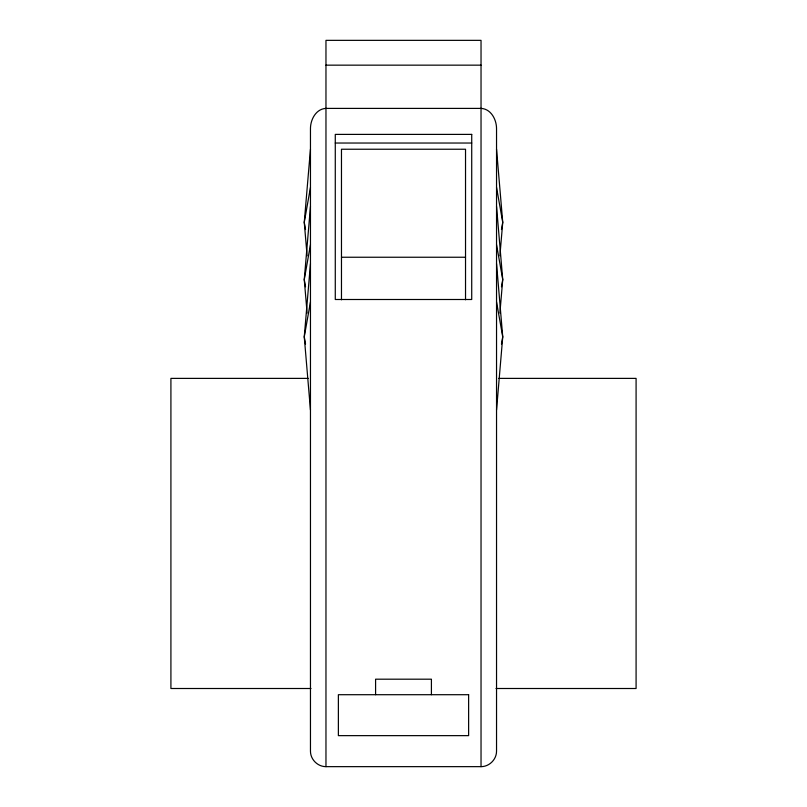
<?xml version="1.0" encoding="UTF-8"?>
<svg xmlns="http://www.w3.org/2000/svg" width="807" height="807" viewBox="0 0 807 807"><rect width="100%" height="100%" fill="white"/><g stroke="black" fill="none" stroke-linecap="round" stroke-linejoin="round"><path stroke-width="1.21" d="M310.463 149.234L304.259 222.329L307.104 255.779M310.463 206.501L304.259 279.585L307.104 313.035M310.463 263.758L304.259 336.852L310.463 409.936M499.896 255.779L502.741 222.329L496.537 149.234M499.896 313.035L502.741 279.585L496.537 206.501M496.537 409.936L502.741 336.852L496.537 263.758M310.463 187.406L304.259 222.329L305.54 229.551M310.463 244.672L304.259 279.585L305.54 286.808M310.463 301.929L304.259 336.852L305.54 344.075M501.46 229.551L502.741 222.329L496.537 187.406M501.46 286.808L502.741 279.585L496.537 244.672M501.46 344.075L502.741 336.852L496.537 301.929M325.967 108.4C315.89 108.884 310.382 119.739 310.463 128.817L310.463 751.146C310.413 759.448 317.676 766.7 325.967 766.65L481.033 766.65C489.324 766.7 496.587 759.448 496.537 751.146L496.537 128.817C496.618 119.739 491.11 108.884 481.033 108.4L325.967 108.4L325.967 766.65M325.967 65.155L481.033 65.155M335.278 143.031L471.722 143.031M341.472 257.241L465.528 257.241M308.143 378.382L170.913 378.382L170.913 688.502L310.988 688.502M498.857 378.382L636.087 378.382L636.087 688.502L496.012 688.502M481.033 108.017L481.033 40.35L325.967 40.35L325.967 108.017M481.033 108.4L481.033 766.65M465.528 299.8L465.528 149.234L341.472 149.234L341.472 299.8M431.412 694.706L431.412 679.191L375.588 679.191L375.588 694.706M471.722 134.396L335.278 134.396L335.278 299.498L471.722 299.498L471.722 134.396M468.625 694.706L338.375 694.706L338.375 735.641L468.625 735.641L468.625 694.706"/></g></svg>
